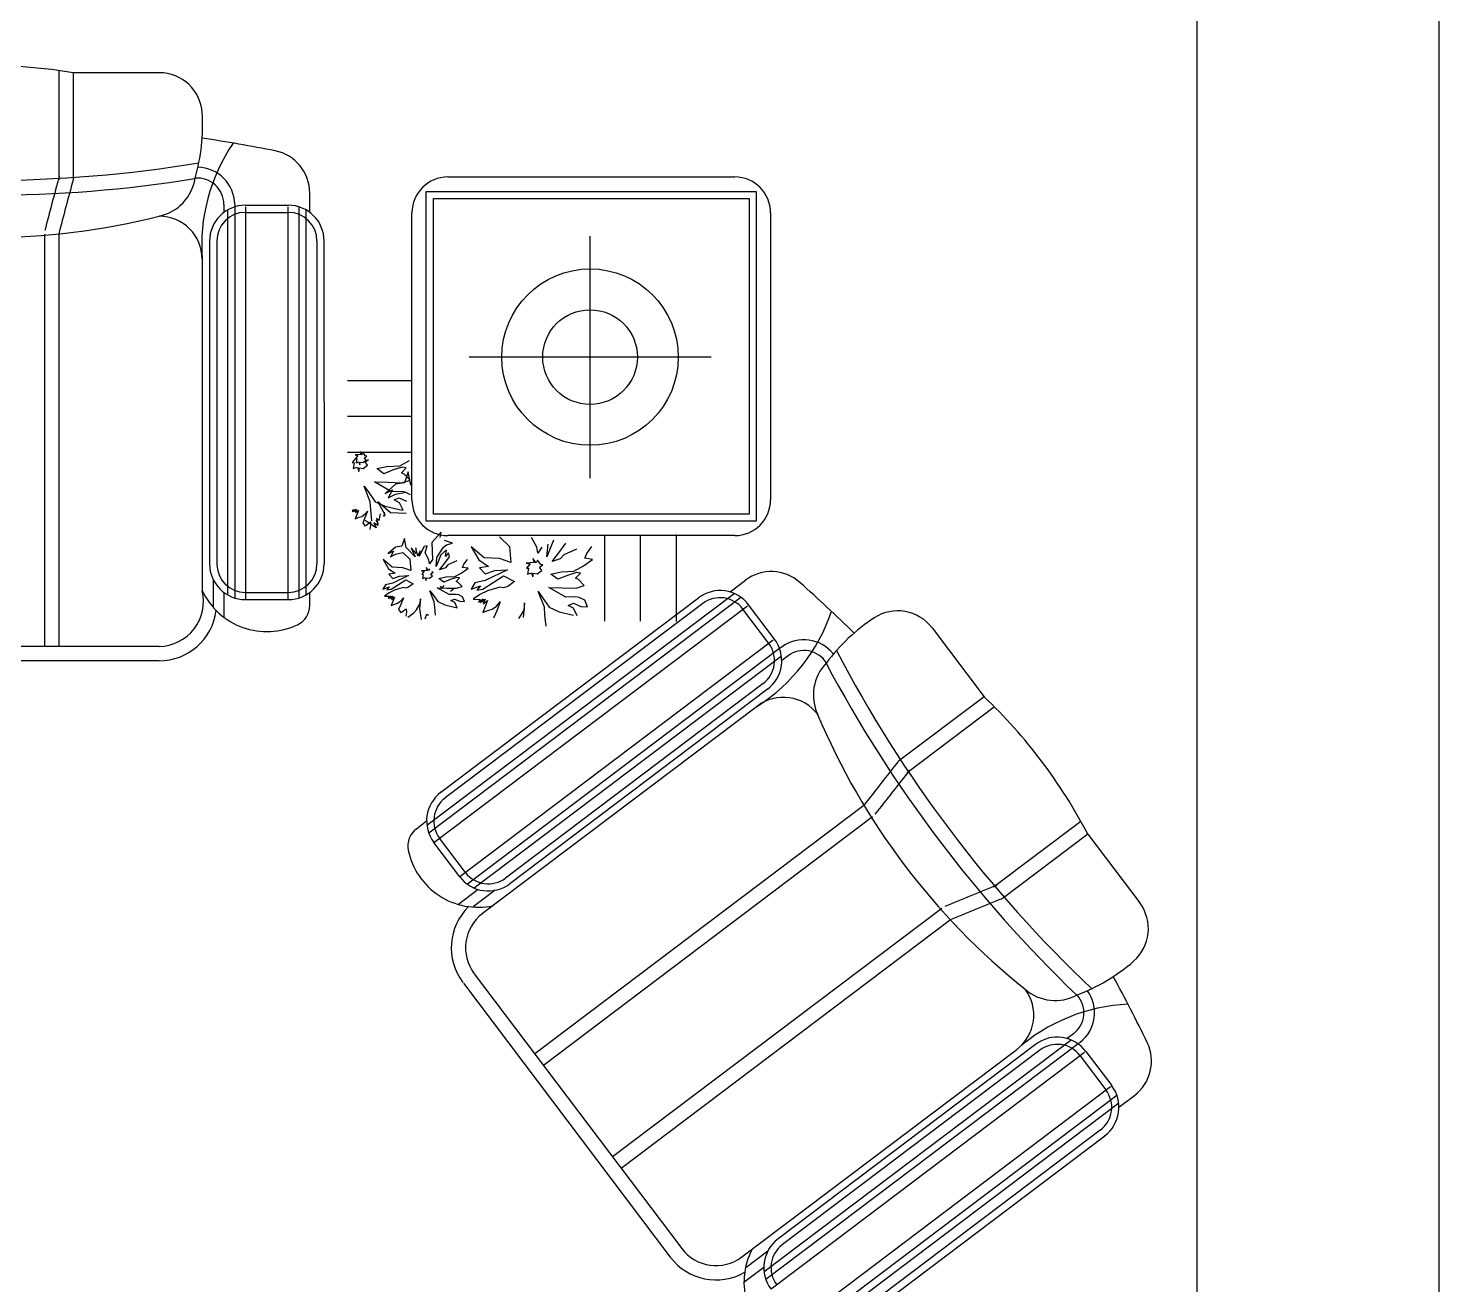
# Model space of a CAD drawing. Header units: inches. Extents: x 10.1 to 52.6, y 12.1 to 36.9.
# Drawn here: x 29.155 to 31.121, y 24.304 to 26.056 of the extents above; entities that cross this region are included whole.
import ezdxf

# ---------------------------------------------------------------- set-up
doc = ezdxf.new("R2010")
doc.units = ezdxf.units.IN
doc.header["$MEASUREMENT"] = 0
doc.layers.add('02', color=2, linetype='Continuous')
doc.layers.add('kadrbm', color=4, linetype='Continuous')

# ---------------------------------------------------------------- blocks, each defined once
blk = doc.blocks.new('kadrbm')
at = {"layer": 'kadrbm', "color": 4}
blk.add_lwpolyline([(0, 0), (0, 24.7972), (21, 24.7972), (21, 0), (0, 0)], close=True, dxfattribs=at)
blk.add_lwpolyline([(20.6631, 0.3257), (20.6631, 24.4603), (0.3369, 24.4603), (0.3369, 0.3257), (20.6631, 0.3257)], dxfattribs=at)

msp = doc.modelspace()

# ---------------------------------------------------------------- linework, layer by layer
at = {"layer": '02'}
for p, q in [((29.1972, 25.9973), (29.1972, 25.8448)), ((29.3374, 25.9943), (29.2172, 25.9943)), ((29.2172, 25.9943), (29.2172, 25.8448)), ((29.7397, 25.8489), (30.1397, 25.8489)), ((29.5472, 25.7996), (29.5472, 25.8265)), ((29.7097, 25.3689), (29.7097, 25.8289)), ((29.7097, 25.8289), (30.1697, 25.8289)), ((30.1697, 25.8289), (30.1697, 25.3689)), ((29.4275, 25.8107), (29.4275, 25.7996)), ((29.4325, 25.8029), (29.4325, 25.2663)), ((29.4425, 25.8107), (29.4425, 25.2619)), ((29.4575, 25.8096), (29.5172, 25.8096)), ((29.4575, 25.8073), (29.4575, 25.2596)), ((29.5172, 25.2596), (29.5172, 25.8073)), ((29.5322, 25.2619), (29.5322, 25.8073)), ((29.5422, 25.2663), (29.5422, 25.8029)), ((29.7197, 25.3789), (29.7197, 25.8189)), ((29.7197, 25.8189), (30.1597, 25.8189)), ((30.1597, 25.8189), (30.1597, 25.3789)), ((29.4575, 25.7996), (29.5172, 25.7996)), ((29.6897, 25.3989), (29.6897, 25.7989)), ((30.1897, 25.7989), (30.1897, 25.3989)), ((29.1772, 25.7694), (29.1772, 25.1943)), ((29.1972, 25.7694), (29.1972, 25.1943)), ((29.938, 25.4292), (29.938, 25.7663)), ((29.4075, 25.7596), (29.4075, 25.3096)), ((29.4175, 25.7596), (29.4175, 25.3096)), ((29.5572, 25.7596), (29.5572, 25.3096)), ((29.5669, 25.7599), (29.5672, 25.3096)), ((29.3972, 25.7343), (29.3972, 25.2721)), ((30.1066, 25.5978), (29.7695, 25.5978)), ((29.6897, 25.5649), (29.5998, 25.5649)), ((29.6897, 25.5149), (29.5998, 25.5149)), ((29.6897, 25.4649), (29.5998, 25.4649)), ((29.6116, 25.4567), (29.6065, 25.4507)), ((29.6065, 25.4507), (29.6092, 25.4503)), ((29.6092, 25.4503), (29.6079, 25.4423)), ((29.6184, 25.4619), (29.6106, 25.4613)), ((29.6106, 25.4613), (29.6143, 25.4607)), ((29.6143, 25.4607), (29.6108, 25.4565)), ((29.6108, 25.4565), (29.6126, 25.4562)), ((29.6126, 25.4562), (29.6117, 25.4506)), ((29.6117, 25.4506), (29.6157, 25.4519)), ((29.6157, 25.4519), (29.617, 25.4478)), ((29.617, 25.4478), (29.6176, 25.4515)), ((29.6171, 25.466), (29.6184, 25.4619)), ((29.6202, 25.4616), (29.6171, 25.466)), ((29.6176, 25.4515), (29.6213, 25.4509)), ((29.6216, 25.4643), (29.6202, 25.4616)), ((29.6213, 25.4509), (29.6257, 25.454)), ((29.6247, 25.4599), (29.6216, 25.4643)), ((29.6233, 25.4573), (29.6266, 25.4596)), ((29.6257, 25.454), (29.6233, 25.4573)), ((29.6245, 25.4518), (29.6291, 25.4551)), ((29.6278, 25.4471), (29.6245, 25.4518)), ((29.6266, 25.4596), (29.6247, 25.4599)), ((29.6728, 25.4464), (29.6863, 25.4537)), ((29.6079, 25.4423), (29.6136, 25.4441)), ((29.6136, 25.4441), (29.6154, 25.4383)), ((29.6154, 25.4383), (29.6163, 25.4436)), ((29.6163, 25.4436), (29.6216, 25.4427)), ((29.6216, 25.4427), (29.6278, 25.4471)), ((29.6406, 25.4423), (29.6548, 25.4453)), ((29.6504, 25.4352), (29.6406, 25.4423)), ((29.665, 25.4409), (29.6504, 25.4352)), ((29.6548, 25.4453), (29.6728, 25.4464)), ((29.6765, 25.4444), (29.665, 25.4409)), ((29.6752, 25.4365), (29.6818, 25.4435)), ((29.6789, 25.4345), (29.6752, 25.4365)), ((29.6818, 25.4435), (29.6765, 25.4444)), ((29.6871, 25.4263), (29.6789, 25.4345)), ((29.6845, 25.4378), (29.6791, 25.4223)), ((29.6882, 25.4194), (29.6845, 25.4378)), ((29.6315, 25.396), (29.6229, 25.4179)), ((29.6229, 25.4179), (29.6284, 25.4102)), ((29.6284, 25.4102), (29.6384, 25.3962)), ((29.6375, 25.4237), (29.6566, 25.4232)), ((29.6612, 25.4101), (29.6375, 25.4237)), ((29.6665, 25.4204), (29.6521, 25.4078)), ((29.6521, 25.4078), (29.6625, 25.4128)), ((29.6625, 25.4128), (29.6565, 25.4015)), ((29.6566, 25.4232), (29.6756, 25.4227)), ((29.6749, 25.4105), (29.6612, 25.4101)), ((29.6791, 25.4223), (29.6665, 25.4204)), ((29.6669, 25.4066), (29.6811, 25.4097)), ((29.6802, 25.4097), (29.6749, 25.4105)), ((29.6756, 25.4227), (29.6871, 25.4263)), ((29.6878, 25.4057), (29.6802, 25.4097)), ((29.6324, 25.3849), (29.6315, 25.396)), ((29.6384, 25.3962), (29.6523, 25.3898)), ((29.6419, 25.3958), (29.6525, 25.3776)), ((29.6598, 25.3805), (29.6419, 25.3958)), ((29.6565, 25.4015), (29.6669, 25.4066)), ((29.6647, 25.3986), (29.672, 25.4015)), ((29.6723, 25.3946), (29.6647, 25.3986)), ((29.672, 25.4015), (29.6822, 25.397)), ((29.6773, 25.3842), (29.6723, 25.3946)), ((29.6064, 25.3826), (29.6108, 25.3857)), ((29.6078, 25.3853), (29.6064, 25.3826)), ((29.6108, 25.3857), (29.6083, 25.3823)), ((29.6083, 25.3823), (29.6126, 25.3854)), ((29.6153, 25.384), (29.6105, 25.3724)), ((29.6105, 25.3724), (29.6156, 25.3744)), ((29.6126, 25.3854), (29.6109, 25.3809)), ((29.6109, 25.3809), (29.6153, 25.384)), ((29.6156, 25.3744), (29.6196, 25.3757)), ((29.6196, 25.3757), (29.6239, 25.3787)), ((29.6241, 25.3739), (29.621, 25.3668)), ((29.6239, 25.3787), (29.6275, 25.3829)), ((29.6275, 25.3829), (29.6241, 25.3739)), ((29.6339, 25.3696), (29.6324, 25.3849)), ((29.6401, 25.3726), (29.6423, 25.3632)), ((29.6434, 25.37), (29.6401, 25.3726)), ((29.6454, 25.3793), (29.6434, 25.37)), ((29.6511, 25.3751), (29.6512, 25.3818)), ((29.6523, 25.3898), (29.672, 25.3851)), ((29.6815, 25.3796), (29.6598, 25.3805)), ((29.672, 25.3851), (29.6773, 25.3842)), ((30.1597, 25.3789), (29.7197, 25.3789)), ((29.621, 25.3668), (29.6241, 25.3625)), ((29.6241, 25.3625), (29.6252, 25.3632)), ((29.6396, 25.3599), (29.6246, 25.3698)), ((29.6252, 25.3632), (29.6317, 25.3679)), ((29.6318, 25.3631), (29.6309, 25.3575)), ((29.6317, 25.3679), (29.6318, 25.3631)), ((29.6364, 25.3668), (29.6396, 25.3599)), ((29.6423, 25.3632), (29.6364, 25.3668)), ((29.6432, 25.3657), (29.6391, 25.3701)), ((30.1697, 25.3689), (29.7097, 25.3689)), ((29.7303, 25.3535), (29.7174, 25.3394)), ((29.7291, 25.3461), (29.7303, 25.3535)), ((29.6666, 25.3327), (29.6565, 25.3239)), ((29.6754, 25.3341), (29.6666, 25.3327)), ((29.6792, 25.3449), (29.6754, 25.3341)), ((29.6818, 25.3321), (29.6792, 25.3449)), ((29.694, 25.3195), (29.6818, 25.3321)), ((29.6957, 25.324), (29.6884, 25.3319)), ((29.6884, 25.3319), (29.694, 25.3195)), ((29.6951, 25.3317), (29.6957, 25.324)), ((29.698, 25.3207), (29.6951, 25.3317)), ((29.7069, 25.3336), (29.6999, 25.3204)), ((29.7109, 25.3348), (29.7069, 25.3336)), ((29.7083, 25.3247), (29.7109, 25.3348)), ((29.7174, 25.3394), (29.7182, 25.3154)), ((29.7244, 25.3182), (29.7336, 25.3329)), ((29.7336, 25.3329), (29.7379, 25.336)), ((29.746, 25.3385), (29.7351, 25.3422)), ((29.7379, 25.336), (29.746, 25.3385)), ((30.1397, 25.3489), (29.7397, 25.3489)), ((29.7723, 25.3331), (29.7829, 25.3149)), ((29.7902, 25.3178), (29.7723, 25.3331)), ((29.8115, 25.347), (29.8257, 25.3337)), ((29.8257, 25.3337), (29.8274, 25.3115)), ((29.8637, 25.3327), (29.8565, 25.3462)), ((29.8651, 25.3243), (29.8637, 25.3327)), ((29.8706, 25.3329), (29.8651, 25.3243)), ((29.8872, 25.3424), (29.8779, 25.3194)), ((29.8779, 25.3194), (29.8795, 25.3369)), ((29.8972, 25.3285), (29.9043, 25.3382)), ((29.9333, 25.3238), (29.9404, 25.3335)), ((29.9585, 25.2296), (29.9584, 25.3489)), ((30.0085, 25.2295), (30.0084, 25.3489)), ((30.0584, 25.2291), (30.0584, 25.3503)), ((29.6494, 25.3155), (29.6568, 25.3028)), ((29.6619, 25.3048), (29.6494, 25.3155)), ((29.6565, 25.3239), (29.6638, 25.3274)), ((29.6638, 25.3274), (29.6596, 25.3195)), ((29.6596, 25.3195), (29.6669, 25.3231)), ((29.6669, 25.3231), (29.6768, 25.3252)), ((29.6768, 25.3252), (29.6867, 25.3159)), ((29.6867, 25.3159), (29.6879, 25.3004)), ((29.7011, 25.3278), (29.698, 25.3207)), ((29.6999, 25.3204), (29.7011, 25.3278)), ((29.7134, 25.3153), (29.7083, 25.3247)), ((29.7143, 25.3094), (29.7134, 25.3153)), ((29.7182, 25.3154), (29.7143, 25.3094)), ((29.7298, 25.3221), (29.7233, 25.306)), ((29.7233, 25.306), (29.7244, 25.3182)), ((29.7282, 25.3013), (29.7368, 25.3123)), ((29.7377, 25.3293), (29.7298, 25.3221)), ((29.7362, 25.32), (29.7377, 25.3293)), ((29.7408, 25.325), (29.7362, 25.32)), ((29.7368, 25.3123), (29.7418, 25.3191)), ((29.7523, 25.3135), (29.7399, 25.308)), ((29.7418, 25.3191), (29.7408, 25.325)), ((29.762, 25.309), (29.767, 25.3158)), ((29.7829, 25.3149), (29.7964, 25.3058)), ((29.8119, 25.3169), (29.7902, 25.3178)), ((29.8274, 25.3115), (29.8119, 25.3169)), ((29.8602, 25.3115), (29.8491, 25.3106)), ((29.8628, 25.311), (29.8584, 25.3172)), ((29.8584, 25.3172), (29.8602, 25.3115)), ((29.8648, 25.3148), (29.8628, 25.311)), ((29.8692, 25.3086), (29.8648, 25.3148)), ((29.885, 25.3128), (29.8972, 25.3285)), ((29.8965, 25.3163), (29.885, 25.3128)), ((29.9016, 25.3223), (29.8965, 25.3163)), ((29.9193, 25.3302), (29.9016, 25.3223)), ((29.929, 25.3067), (29.9415, 25.3156)), ((29.9308, 25.3174), (29.9333, 25.3238)), ((29.9415, 25.3156), (29.9308, 25.3174)), ((29.6568, 25.3028), (29.6662, 25.2964)), ((29.6662, 25.2964), (29.6574, 25.295)), ((29.6574, 25.295), (29.6631, 25.2893)), ((29.6771, 25.3042), (29.6619, 25.3048)), ((29.6848, 25.2933), (29.663, 25.2826)), ((29.6631, 25.2893), (29.6723, 25.2925)), ((29.6723, 25.2925), (29.6848, 25.2933)), ((29.6879, 25.3004), (29.6771, 25.3042)), ((29.7109, 25.3004), (29.7031, 25.2998)), ((29.7031, 25.2998), (29.7068, 25.2992)), ((29.7068, 25.2992), (29.7033, 25.295)), ((29.7033, 25.295), (29.7051, 25.2947)), ((29.7051, 25.2947), (29.7042, 25.2891)), ((29.7127, 25.3001), (29.7096, 25.3044)), ((29.7096, 25.3044), (29.7109, 25.3004)), ((29.7141, 25.3027), (29.7127, 25.3001)), ((29.7138, 25.2894), (29.7182, 25.2925)), ((29.7158, 25.2957), (29.7191, 25.2981)), ((29.7182, 25.2925), (29.7158, 25.2957)), ((29.7191, 25.2981), (29.7172, 25.2984)), ((29.7363, 25.3038), (29.7282, 25.3013)), ((29.7399, 25.308), (29.7363, 25.3038)), ((29.7371, 25.2912), (29.7496, 25.292)), ((29.7496, 25.292), (29.7591, 25.2971)), ((29.7591, 25.2971), (29.7678, 25.3033)), ((29.7603, 25.3045), (29.762, 25.309)), ((29.7678, 25.3033), (29.7603, 25.3045)), ((29.7964, 25.3058), (29.7838, 25.3038)), ((29.7838, 25.3038), (29.7919, 25.2956)), ((29.7884, 25.2744), (29.8174, 25.2927)), ((29.823, 25.3013), (29.7917, 25.2861)), ((29.7919, 25.2956), (29.805, 25.3002)), ((29.805, 25.3002), (29.823, 25.3013)), ((29.8174, 25.2927), (29.8325, 25.2847)), ((29.8491, 25.3106), (29.8544, 25.3097)), ((29.8544, 25.3097), (29.8493, 25.3037)), ((29.8493, 25.3037), (29.852, 25.3033)), ((29.852, 25.3033), (29.8506, 25.2953)), ((29.8506, 25.2953), (29.8564, 25.2971)), ((29.8564, 25.2971), (29.8582, 25.2913)), ((29.8582, 25.2913), (29.859, 25.2966)), ((29.859, 25.2966), (29.8644, 25.2957)), ((29.8644, 25.2957), (29.8706, 25.3002)), ((29.8673, 25.3048), (29.8719, 25.3081)), ((29.8706, 25.3002), (29.8673, 25.3048)), ((29.8719, 25.3081), (29.8692, 25.3086)), ((29.8834, 25.2953), (29.8976, 25.2984)), ((29.8931, 25.2882), (29.8834, 25.2953)), ((29.9078, 25.2939), (29.8931, 25.2882)), ((29.8976, 25.2984), (29.9155, 25.2994)), ((29.9193, 25.2975), (29.9078, 25.2939)), ((29.9155, 25.2994), (29.929, 25.3067)), ((29.9179, 25.2895), (29.9246, 25.2966)), ((29.9246, 25.2966), (29.9193, 25.2975)), ((29.4125, 25.2878), (29.4125, 25.2493)), ((29.653, 25.2805), (29.6492, 25.2744)), ((29.6492, 25.2744), (29.6583, 25.2777)), ((29.663, 25.2826), (29.653, 25.2805)), ((29.6583, 25.2777), (29.6547, 25.2735)), ((29.6547, 25.2735), (29.6606, 25.2744)), ((29.6651, 25.2727), (29.6578, 25.2691)), ((29.6606, 25.2744), (29.6809, 25.2873)), ((29.6772, 25.2764), (29.6651, 25.2727)), ((29.6809, 25.2758), (29.6772, 25.2764)), ((29.6809, 25.2873), (29.6915, 25.2817)), ((29.685, 25.277), (29.6809, 25.2758)), ((29.6915, 25.2817), (29.685, 25.277)), ((29.7042, 25.2891), (29.7082, 25.2903)), ((29.7082, 25.2903), (29.7095, 25.2863)), ((29.7095, 25.2863), (29.7101, 25.29)), ((29.7101, 25.29), (29.7138, 25.2894)), ((29.7207, 25.2567), (29.7147, 25.272)), ((29.7147, 25.272), (29.7186, 25.2666)), ((29.725, 25.276), (29.7383, 25.2757)), ((29.7415, 25.2666), (29.725, 25.276)), ((29.7271, 25.2891), (29.7371, 25.2912)), ((29.734, 25.2841), (29.7271, 25.2891)), ((29.7288, 25.2784), (29.7311, 25.2752)), ((29.7311, 25.2752), (29.7347, 25.2793)), ((29.7442, 25.2881), (29.734, 25.2841)), ((29.7383, 25.2757), (29.7516, 25.2754)), ((29.7433, 25.2716), (29.7477, 25.2747)), ((29.7523, 25.2906), (29.7442, 25.2881)), ((29.7513, 25.285), (29.756, 25.2899)), ((29.754, 25.2836), (29.7513, 25.285)), ((29.7516, 25.2754), (29.7597, 25.2779)), ((29.756, 25.2899), (29.7523, 25.2906)), ((29.7597, 25.2779), (29.754, 25.2836)), ((29.7775, 25.283), (29.772, 25.2744)), ((29.772, 25.2744), (29.7851, 25.279)), ((29.7917, 25.2861), (29.7775, 25.283)), ((29.7851, 25.279), (29.78, 25.273)), ((29.78, 25.273), (29.7884, 25.2744)), ((29.7948, 25.2719), (29.7844, 25.2668)), ((29.8121, 25.2772), (29.7948, 25.2719)), ((29.8174, 25.2763), (29.8121, 25.2772)), ((29.8231, 25.2781), (29.8174, 25.2763)), ((29.8325, 25.2847), (29.8231, 25.2781)), ((29.8803, 25.2767), (29.8993, 25.2762)), ((29.904, 25.2631), (29.8803, 25.2767)), ((29.8993, 25.2762), (29.9184, 25.2758)), ((29.9217, 25.2875), (29.9179, 25.2895)), ((29.9184, 25.2758), (29.9299, 25.2793)), ((29.9299, 25.2793), (29.9217, 25.2875)), ((30.1331, 25.2703), (30.1546, 25.2866)), ((29.4275, 25.2696), (29.4275, 25.235)), ((29.4575, 25.2696), (29.5172, 25.2696)), ((29.4575, 25.2596), (29.5172, 25.2596)), ((29.5472, 25.2517), (29.5472, 25.2696)), ((29.6578, 25.2691), (29.6513, 25.2645)), ((29.6513, 25.2645), (29.658, 25.2643)), ((29.6566, 25.2617), (29.6609, 25.2648)), ((29.658, 25.2643), (29.6566, 25.2617)), ((29.6609, 25.2648), (29.6584, 25.2614)), ((29.6584, 25.2614), (29.6628, 25.2645)), ((29.6654, 25.2631), (29.6606, 25.2515)), ((29.6606, 25.2515), (29.6657, 25.2535)), ((29.6628, 25.2645), (29.6611, 25.26)), ((29.6611, 25.26), (29.6654, 25.2631)), ((29.6657, 25.2535), (29.6697, 25.2547)), ((29.6697, 25.2547), (29.6741, 25.2578)), ((29.6742, 25.253), (29.6711, 25.2459)), ((29.6741, 25.2578), (29.6777, 25.262)), ((29.6777, 25.262), (29.6742, 25.253)), ((29.6959, 25.2455), (29.7012, 25.2542)), ((29.7014, 25.2609), (29.7, 25.2468)), ((29.7012, 25.2542), (29.7014, 25.2609)), ((29.7104, 24.945), (30.1387, 25.2683)), ((29.713, 24.9344), (30.1482, 25.263)), ((29.7186, 25.2666), (29.7256, 25.2568)), ((29.7214, 25.2489), (29.7207, 25.2567)), ((29.7256, 25.2568), (29.7353, 25.2523)), ((29.7299, 24.991), (30.0891, 25.2622)), ((29.7353, 25.2523), (29.7491, 25.249)), ((30.0951, 25.2542), (29.736, 24.9831)), ((29.7511, 25.2669), (29.7415, 25.2666)), ((29.744, 25.2585), (29.7491, 25.2605)), ((29.7493, 25.2557), (29.744, 25.2585)), ((29.7491, 25.2605), (29.7562, 25.2574)), ((29.7528, 25.2484), (29.7493, 25.2557)), ((29.7549, 25.2662), (29.7511, 25.2669)), ((29.7601, 25.2634), (29.7549, 25.2662)), ((29.7562, 25.2574), (29.7629, 25.2572)), ((29.7629, 25.2572), (29.7601, 25.2634)), ((29.7844, 25.2668), (29.7751, 25.2602)), ((29.7751, 25.2602), (29.7846, 25.26)), ((29.7826, 25.2562), (29.7888, 25.2606)), ((29.7846, 25.26), (29.7826, 25.2562)), ((29.7888, 25.2606), (29.7853, 25.2558)), ((29.7853, 25.2558), (29.7915, 25.2602)), ((29.7952, 25.2582), (29.7883, 25.2416)), ((29.7915, 25.2602), (29.789, 25.2538)), ((29.789, 25.2538), (29.7952, 25.2582)), ((29.8076, 25.2506), (29.8127, 25.2566)), ((29.8127, 25.2566), (29.8078, 25.2438)), ((29.8466, 25.255), (29.8446, 25.2349)), ((29.8464, 25.2455), (29.8466, 25.255)), ((29.8743, 25.249), (29.8657, 25.2709)), ((29.8657, 25.2709), (29.8712, 25.2632)), ((29.8712, 25.2632), (29.8811, 25.2492)), ((29.9177, 25.2636), (29.904, 25.2631)), ((29.9075, 25.2516), (29.9148, 25.2545)), ((29.9148, 25.2545), (29.925, 25.2501)), ((29.923, 25.2627), (29.9177, 25.2636)), ((29.9305, 25.2587), (29.923, 25.2627)), ((29.9345, 25.2498), (29.9305, 25.2587)), ((30.1951, 25.2047), (30.1591, 25.2524)), ((29.6711, 25.2459), (29.6742, 25.2415)), ((29.6742, 25.2415), (29.6753, 25.2423)), ((29.6753, 25.2423), (29.6818, 25.2469)), ((29.682, 25.2421), (29.681, 25.2366)), ((29.6818, 25.2469), (29.682, 25.2421)), ((29.6837, 25.2352), (29.6924, 25.2414)), ((29.6924, 25.2414), (29.6959, 25.2455)), ((29.7, 25.2468), (29.7023, 25.232)), ((29.7082, 25.233), (29.7102, 25.2393)), ((29.7102, 25.2393), (29.7128, 25.2379)), ((29.7202, 24.921), (30.1573, 25.251)), ((29.7224, 25.2382), (29.7214, 25.2489)), ((29.7491, 25.249), (29.7528, 25.2484)), ((29.7883, 25.2416), (29.7956, 25.2445)), ((29.7956, 25.2445), (29.8014, 25.2462)), ((29.8014, 25.2462), (29.8076, 25.2506)), ((29.8078, 25.2438), (29.8034, 25.2336)), ((29.8388, 25.2331), (29.8464, 25.2455)), ((29.8751, 25.2379), (29.8743, 25.249)), ((29.8767, 25.2227), (29.8751, 25.2379)), ((29.8811, 25.2492), (29.8951, 25.2428)), ((29.8951, 25.2428), (29.9148, 25.2381)), ((29.915, 25.2476), (29.9075, 25.2516)), ((29.9201, 25.2372), (29.915, 25.2476)), ((29.925, 25.2501), (29.9345, 25.2498)), ((30.1871, 25.1987), (30.1511, 25.2464)), ((30.4149, 25.2202), (30.4873, 25.1243)), ((29.3372, 25.1943), (28.8572, 25.1943)), ((30.1933, 25.2033), (29.7562, 24.8733)), ((30.205, 25.1934), (30.2023, 25.1914)), ((29.3372, 25.1743), (27.6572, 25.1743)), ((30.2023, 25.1914), (29.7671, 24.8627)), ((30.2048, 25.1807), (29.7766, 24.8574)), ((30.2141, 25.1814), (30.2052, 25.1748)), ((30.1793, 25.1427), (29.8202, 24.8715)), ((30.1853, 25.1347), (29.8262, 24.8635)), ((30.4873, 25.1243), (30.368, 25.0342)), ((30.1713, 25.1113), (29.7882, 24.822)), ((30.5018, 25.1102), (30.38, 25.0182)), ((30.3199, 24.9728), (29.8609, 24.6263)), ((29.6958, 24.9402), (29.7101, 24.951)), ((30.3319, 24.9569), (29.8729, 24.6103)), ((30.6223, 24.9505), (30.5005, 24.8586)), ((29.7562, 24.8733), (29.7202, 24.921)), ((29.7642, 24.8793), (29.7281, 24.927)), ((30.6319, 24.9327), (30.5126, 24.8427)), ((30.6319, 24.9327), (30.7043, 24.8368)), ((29.7822, 24.8554), (29.7546, 24.8345)), ((29.8058, 24.8544), (29.7751, 24.8312)), ((30.4283, 24.8292), (29.9693, 24.4826)), ((30.4404, 24.8132), (29.9814, 24.4667)), ((29.7613, 24.7249), (30.0498, 24.3429)), ((29.7765, 24.738), (30.0657, 24.3549)), ((30.6088, 24.6456), (30.1806, 24.3223)), ((30.612, 24.6543), (30.6032, 24.6476)), ((30.1498, 24.3432), (30.5328, 24.6324)), ((30.6184, 24.6403), (30.1831, 24.3117)), ((30.6274, 24.6283), (30.1903, 24.2983)), ((30.5592, 24.6395), (30.2001, 24.3683)), ((30.5652, 24.6315), (30.2061, 24.3604)), ((30.6211, 24.6423), (30.6184, 24.6403)), ((30.6213, 24.6237), (30.6573, 24.576)), ((30.6292, 24.6297), (30.6653, 24.582)), ((30.2263, 24.2506), (30.6634, 24.5806)), ((30.2372, 24.24), (30.6725, 24.5687)), ((30.6753, 24.5521), (30.6969, 24.5683)), ((30.2467, 24.2347), (30.675, 24.558)), ((30.6494, 24.52), (30.2903, 24.2488)), ((30.2963, 24.2408), (30.6555, 24.512)), ((30.1857, 24.3512), (30.155, 24.3281)), ((30.1802, 24.3283), (30.1526, 24.3074))]:
    msp.add_line(p, q, dxfattribs=at)
for radius in [0.123, 0.066]:
    msp.add_circle((29.938, 25.5978), radius, dxfattribs=at)
for centre, radius, start, end in [((29.0972, 25.2793), 0.725, 80.4727, 99.5273), ((29.3374, 25.9343), 0.06, 3.8725, 90), ((29.1379, 25.9208), 0.2599, 343.5734, 3.8725), ((29.0972, 23.8751), 2.05, 78.698, 81.5849), ((29.6497, 25.7537), 0.2532, 145.7607, 184.4146), ((29.4872, 25.8265), 0.06, 0, 78.698), ((29.0972, 27.6264), 1.7822, 260.4594, 279.5406), ((29.3904, 25.8103), 0.0521, 0.5947, 89.0806), ((29.0972, 27.6557), 1.8322, 260.8958, 279.1042), ((34.9279, 24.2891), 5.9388, 164.76144, 165.51631), ((34.9279, 24.2891), 5.9188, 164.76144, 165.51631), ((29.3242, 25.8566), 0.0637, 281.8067, 351.5263), ((29.3904, 25.8103), 0.0371, 0.5947, 94.8429), ((29.7397, 25.7989), 0.05, 90, 180), ((30.1397, 25.7989), 0.05, 0, 90), ((29.4575, 25.7596), 0.05, 90, 180), ((29.5172, 25.7596), 0.05, 0, 90), ((29.0972, 26.7393), 0.975, 255.75, 284.25), ((29.3372, 25.7343), 0.06, 0, 90), ((29.4575, 25.7596), 0.04, 90, 180), ((29.5172, 25.7596), 0.04, 0, 90), ((29.7397, 25.3989), 0.05, 180, 270), ((30.1397, 25.3989), 0.05, 270, 0), ((29.4575, 25.3096), 0.05, 180, 270), ((29.4575, 25.3096), 0.04, 180, 270), ((29.5172, 25.3096), 0.04, 270, 0), ((29.5172, 25.3096), 0.05, 270, 0), ((30.1907, 25.2387), 0.06, 48.3544, 127.0524), ((29.336, 25.2573), 0.063, 271.1313, 13.6188), ((29.4874, 25.3146), 0.0996, 205.2533, 295.4079), ((30.1192, 25.2223), 0.05, 37.0524, 127.0524), ((28.8683, 23.7516), 2.05, 45.4675, 48.3544), ((30.1192, 25.2223), 0.04, 37.0524, 127.0524), ((29.3372, 25.2543), 0.08, 270, 352.937), ((29.5172, 25.2517), 0.03, 295.4079, 0), ((30.0348, 25.3245), 0.2532, 302.6379, 341.2917), ((30.4764, 25.0167), 0.2599, 123.18, 143.479), ((30.367, 25.184), 0.06, 37.0524, 123.18), ((30.1552, 25.1746), 0.04, 307.0524, 37.0524), ((30.1552, 25.1746), 0.05, 307.0524, 37.0524), ((30.2361, 25.1516), 0.0521, 37.9718, 126.4577), ((30.2361, 25.1516), 0.0371, 32.2095, 126.4577), ((31.8622, 26.0119), 1.7822, 207.5119, 226.593), ((30.313, 25.1267), 0.0637, 135.5261, 205.2457), ((31.8856, 26.0296), 1.8322, 207.9482, 226.1567), ((30.2075, 25.0634), 0.06, 37.0524, 127.0524), ((29.9889, 24.5977), 0.725, 27.5251, 46.5797), ((31.1541, 25.4774), 0.975, 202.8024, 231.3025), ((25.6855, 28.6544), 5.9188, 321.53611, 322.29099), ((25.6855, 28.6544), 5.9388, 321.53611, 322.29099), ((29.7601, 24.9511), 0.05, 127.0524, 217.0524), ((29.7601, 24.9511), 0.04, 127.0524, 217.0524), ((29.7139, 24.9163), 0.03, 127.0524, 191.6446), ((29.7821, 24.9303), 0.0996, 191.6446, 281.7991), ((29.7961, 24.9034), 0.04, 217.0524, 307.0524), ((29.7961, 24.9034), 0.05, 217.0524, 307.0524), ((32.712, 19.3477), 5.9388, 111.81386, 112.56874), ((32.712, 19.3477), 5.9188, 111.81386, 112.56874), ((29.8244, 24.7742), 0.08, 134.1155, 217.0524), ((29.8244, 24.7742), 0.06, 127.0524, 217.0524), ((30.6564, 24.8007), 0.06, 310.9249, 37.0524), ((30.5254, 24.9517), 0.2599, 290.6258, 310.9249), ((28.8683, 23.7516), 2.05, 25.7505, 28.6373), ((30.4967, 24.6803), 0.06, 307.0524, 37.0524), ((30.5865, 24.7644), 0.0637, 228.8592, 298.5787), ((30.5894, 24.6837), 0.0371, 307.6472, 41.8954), ((30.5894, 24.6837), 0.0521, 307.6472, 36.133), ((30.7005, 24.4427), 0.2532, 92.8131, 131.467), ((30.5893, 24.5996), 0.05, 37.0524, 127.0524), ((30.5893, 24.5996), 0.04, 37.0524, 127.0524), ((30.6607, 24.6162), 0.06, 307.0524, 25.7505), ((30.6253, 24.5519), 0.04, 307.0524, 37.0524), ((30.6253, 24.5519), 0.05, 307.0524, 37.0524), ((30.2302, 24.3284), 0.05, 127.0524, 217.0524), ((30.1136, 24.3911), 0.06, 217.0524, 307.0524), ((30.2522, 24.3076), 0.0996, 152.3058, 242.4603), ((30.2302, 24.3284), 0.04, 127.0524, 217.0524), ((30.1136, 24.3911), 0.08, 217.0524, 299.9894)]:
    msp.add_arc(centre, radius, start, end, dxfattribs=at)

# ---------------------------------------------------------------- block references
at = {"layer": 'kadrbm'}
msp.add_blockref('kadrbm', (10.1213, 12.0665), dxfattribs=at)

doc.saveas('drawing.dxf')
